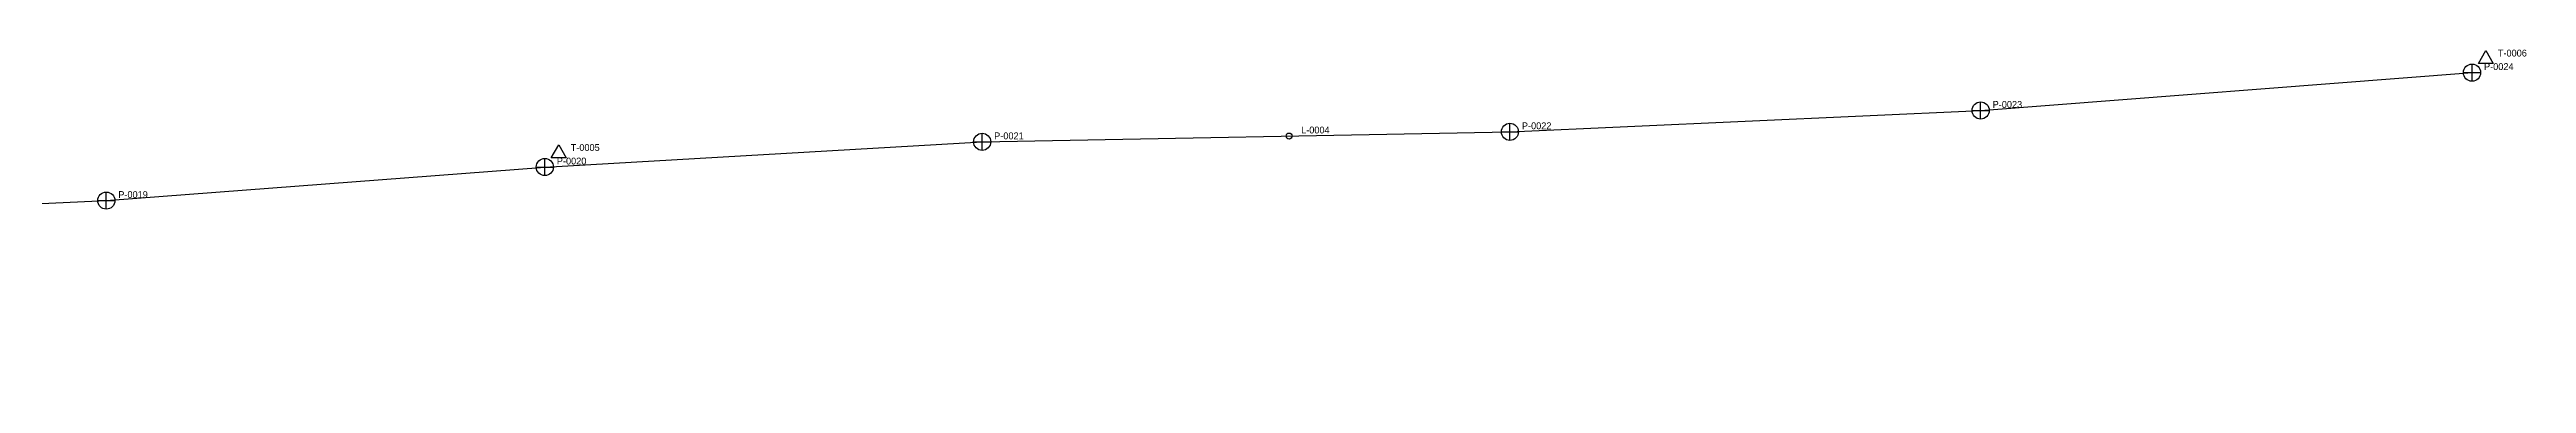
# Model space of a CAD drawing. Extents: x 287088 to 288086, y 1609570 to 1610518.
# Drawn here: x 287869.4 to 288086.4, y 1610014 to 1610043.2 of the extents above; entities that cross this region are included whole.
import ezdxf

# ---------------------------------------------------------------- set-up
doc = ezdxf.new("R2010")
doc.units = 0
doc.layers.get('0').update_dxf_attribs({"linetype": 'CONTINUOUS'})
for name, color, linetype in [('EL-MV_LINES', 5, 'CONTINUOUS'), ('EL-POLES', 1, 'CONTINUOUS'), ('EL-TRANSFORMERS', 30, 'CONTINUOUS')]:
    doc.layers.add(name, color=color, linetype=linetype)

# ---------------------------------------------------------------- blocks, each defined once
blk = doc.blocks.new('POLE')
for p, q in [((-0.75, 0), (0.75, 0)), ((0, -0.75), (0, 0.75))]:
    blk.add_line(p, q)
blk.add_circle((0, 0), 0.75)
blk.add_attdef('POLE_ID', (1.05, 0.225), '', height=0.6)
at = {"flags": 1}
for tag, p in [('GIS_FID', (1.05, -0.675)), ('FEEDER', (1.05, -1.575)), ('MATERIAL', (1.05, -2.475)), ('HEIGHT_M', (1.05, -3.375)), ('POLE_CLASS', (1.05, -4.275)), ('STATUS', (1.05, -5.175)), ('BARANGAY', (1.05, -6.975)), ('INSTALL_DATE', (1.05, -6.075)), ('REMARKS', (1.05, -7.875))]:
    blk.add_attdef(tag, p, '', height=0.6, dxfattribs=at)
blk = doc.blocks.new('TRANSFORMER')
blk.add_lwpolyline([(0, 0.75), (0.6495, -0.375), (-0.6495, -0.375)], close=True)
blk.add_attdef('XFMR_ID', (1.05, 0.225), '', height=0.6)
at = {"flags": 1}
for tag, p in [('GIS_FID', (1.05, -0.675)), ('POLE_REF', (1.05, -1.575)), ('KVA', (1.05, -2.475)), ('PHASE', (1.05, -3.375)), ('PRIMARY_KV', (1.05, -4.275)), ('SECONDARY_V', (1.05, -5.175)), ('SERIAL_NO', (1.05, -6.975)), ('BRAND', (1.05, -6.075)), ('STATUS', (1.05, -8.775)), ('INSTALL_DATE', (1.05, -7.875))]:
    blk.add_attdef(tag, p, '', height=0.6, dxfattribs=at)
blk = doc.blocks.new('MV_LINE_TAG')
blk.add_circle((0, 0), 0.263)
blk.add_attdef('LINE_ID', (1.05, 0.225), '', height=0.6)
at = {"flags": 1}
for tag, p in [('VOLTAGE_KV', (1.05, -2.475)), ('GIS_FID', (1.05, -0.675)), ('FEEDER', (1.05, -1.575)), ('CONDUCTOR', (1.05, -3.375)), ('PHASES', (1.05, -4.275)), ('TO_POLE', (1.05, -6.975)), ('LENGTH_M', (1.05, -5.175)), ('FROM_POLE', (1.05, -6.075))]:
    blk.add_attdef(tag, p, '', height=0.6, dxfattribs=at)

msp = doc.modelspace()

# ---------------------------------------------------------------- linework, layer by layer
at = {"layer": 'EL-MV_LINES'}
for points in [[(287874.410655, 1610029.963498), (287912.821286, 1610032.897454), (287951.125374, 1610035.104207), (287997.347039, 1610035.982174), (288038.575773, 1610037.851734), (288081.61381, 1610041.164321)], [(287623.594334, 1610013.959075), (287667.364094, 1610017.10305), (287708.714745, 1610020.092057), (287751.370474, 1610023.177196), (287795.016007, 1610025.799017), (287836.631237, 1610028.228192), (287874.410655, 1610029.963498)]]:
    msp.add_lwpolyline(points, dxfattribs=at)

# ---------------------------------------------------------------- block references
ref = msp.add_blockref('MV_LINE_TAG', (287978.00868, 1610035.614848), dxfattribs=at)
ref.add_attrib('LINE_ID', 'L-0004', (287979.05868, 1610035.839848), dxfattribs={"height": 0.6})
at = {"layer": 'EL-POLES'}
ref = msp.add_blockref('POLE', (288081.61381, 1610041.164321), dxfattribs=at)
ref.add_attrib('POLE_ID', 'P-0024', (288082.66381, 1610041.389321), dxfattribs={"height": 0.6})
ref = msp.add_blockref('POLE', (287997.347039, 1610035.982174), dxfattribs=at)
ref.add_attrib('POLE_ID', 'P-0022', (287998.397039, 1610036.207174), dxfattribs={"height": 0.6})
ref = msp.add_blockref('POLE', (288038.575773, 1610037.851734), dxfattribs=at)
ref.add_attrib('POLE_ID', 'P-0023', (288039.625773, 1610038.076734), dxfattribs={"height": 0.6})
ref = msp.add_blockref('POLE', (287951.125374, 1610035.104207), dxfattribs=at)
ref.add_attrib('POLE_ID', 'P-0021', (287952.175374, 1610035.329207), dxfattribs={"height": 0.6})
ref = msp.add_blockref('POLE', (287912.821286, 1610032.897454), dxfattribs=at)
ref.add_attrib('POLE_ID', 'P-0020', (287913.871286, 1610033.122454), dxfattribs={"height": 0.6})
ref = msp.add_blockref('POLE', (287874.410655, 1610029.963498), dxfattribs=at)
ref.add_attrib('POLE_ID', 'P-0019', (287875.460655, 1610030.188498), dxfattribs={"height": 0.6})
at = {"layer": 'EL-TRANSFORMERS'}
ref = msp.add_blockref('TRANSFORMER', (288082.8248, 1610042.346846), dxfattribs=at)
ref.add_attrib('XFMR_ID', 'T-0006', (288083.8748, 1610042.571846), dxfattribs={"height": 0.6})
ref = msp.add_blockref('TRANSFORMER', (287914.032286, 1610034.079972), dxfattribs=at)
ref.add_attrib('XFMR_ID', 'T-0005', (287915.082286, 1610034.304972), dxfattribs={"height": 0.6})

doc.saveas('drawing.dxf')
